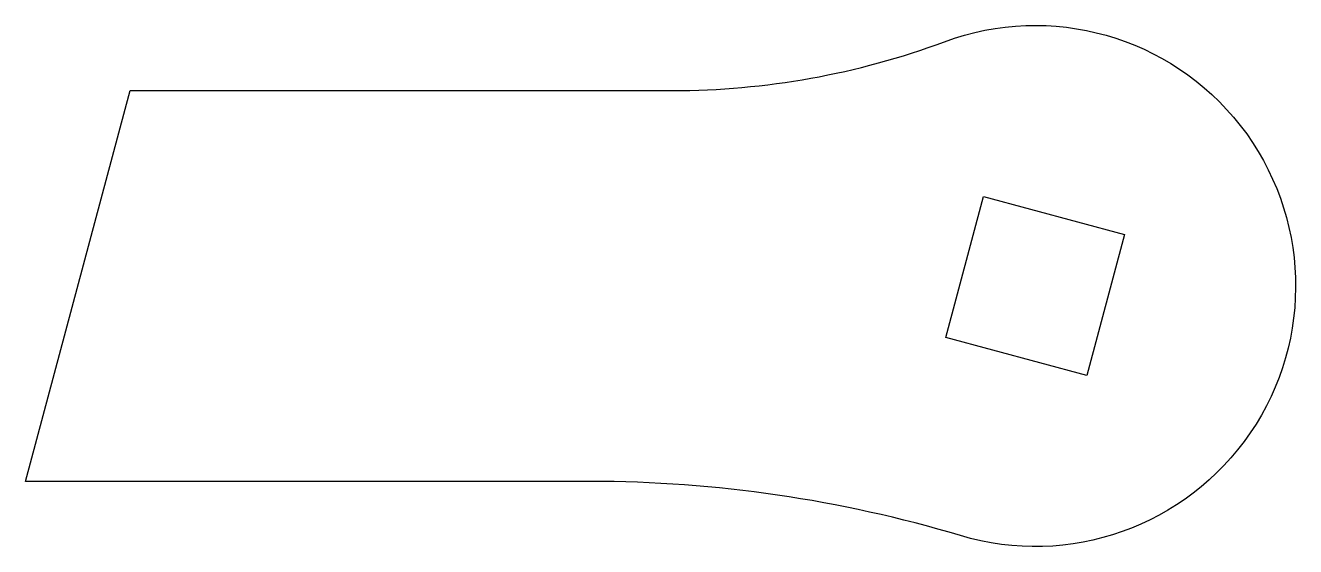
# Model space of a CAD drawing. Header units: inches. Extents: x 0 to 4.88, y -0.25 to 1.75.
import ezdxf

# ---------------------------------------------------------------- set-up
doc = ezdxf.new("R2010")
doc.units = ezdxf.units.IN

msp = doc.modelspace()

# ---------------------------------------------------------------- linework, layer by layer
at = {"layer": 'INTERIOR_PROFILES'}
msp.add_lwpolyline([(3.5338, 0.552), (3.6787, 1.0929), (4.2196, 0.948), (4.0747, 0.4071)], close=True, dxfattribs=at)
at = {"layer": 'OUTER_PROFILES'}
msp.add_lwpolyline([(2.4848, 1.5, 0.08909), (3.5287, 1.6875, -1.389498), (3.5899, -0.208, 0.072856), (2.1701, 0), (0, 0), (0.4019, 1.5)], format="xyb", close=True, dxfattribs=at)

doc.saveas('drawing.dxf')
